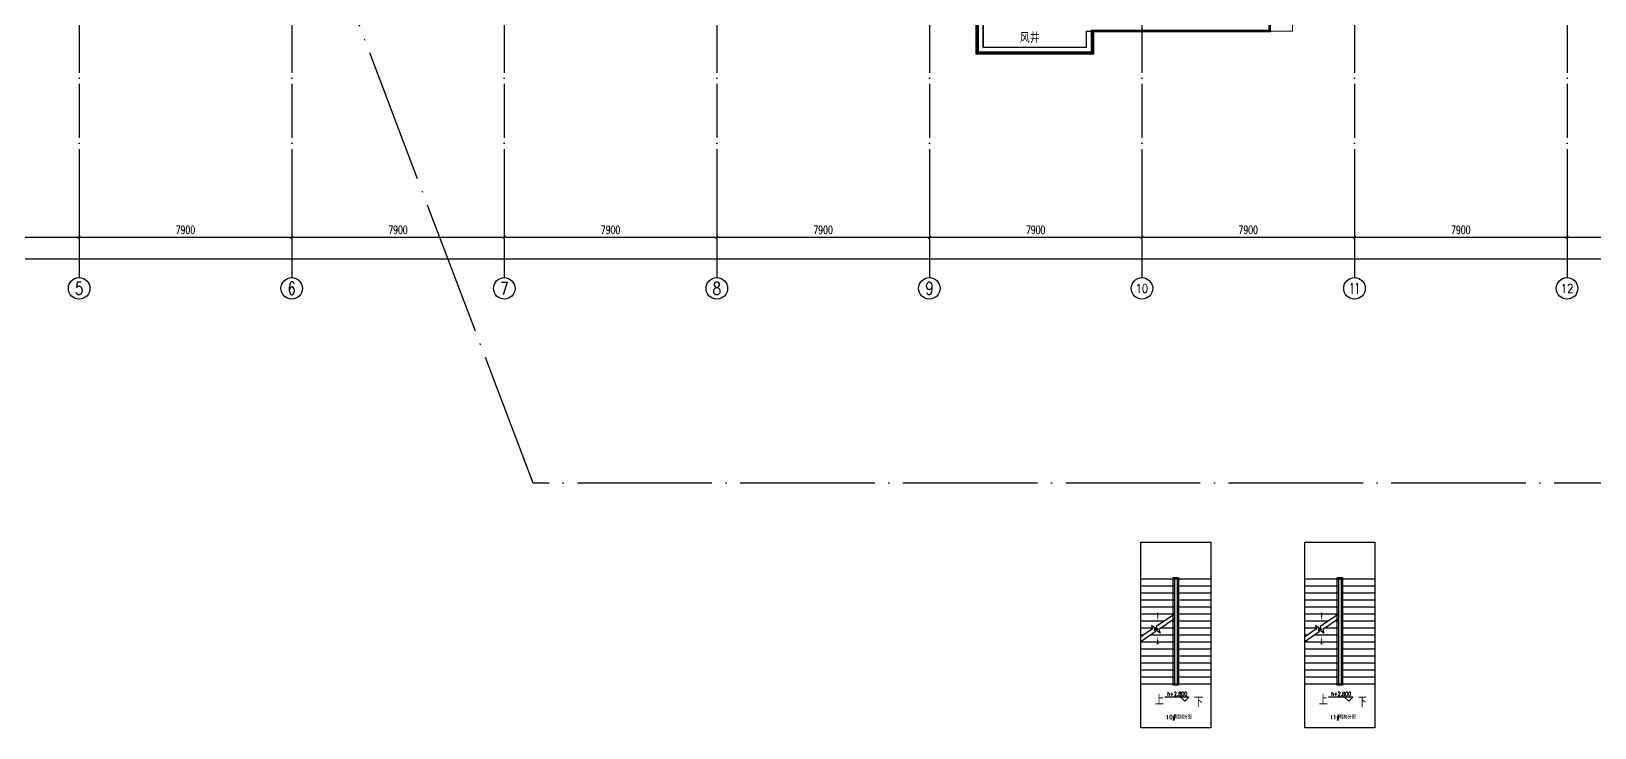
# Model space of a CAD drawing. Extents: x -23309 to 303886, y -33091 to 154511.
# Drawn here: x 27020 to 85128, y -33091 to -7217 of the extents above; entities that cross this region are included whole.
import ezdxf
from ezdxf.enums import TextEntityAlignment as Align

# ---------------------------------------------------------------- set-up
doc = ezdxf.new("R2010")
doc.units = 0
doc.header["$LTSCALE"] = 1000
doc.header["$MEASUREMENT"] = 0
doc.linetypes.add('DOTE', pattern=[2.42, 2, -0.2, 0.02, -0.2])
for name, color, linetype in [('AXIS', 3, 'Continuous'), ('AXIS_TEXT', 7, 'Continuous'), ('DIM_ELEV', 3, 'Continuous'), ('DIM_SYMB', 3, 'Continuous'), ('DOTE', 1, 'Continuous'), ('PUB_TEXT', 210, 'Continuous'), ('STAIR', 51, 'Continuous'), ('WALL', 9, 'Continuous'), ('主楼车库高差线', 6, 'Continuous'), ('住宅楼', 2, 'Continuous'), ('剪力墙闭合区域', 6, 'Continuous'), ('用地红线', 1, 'Continuous')]:
    doc.layers.add(name, color=color, linetype=linetype)
doc.styles.add('_TCH_AXIS', font='COMPLEX', dxfattribs={"bigfont": 'GBCBIG'})
doc.styles.add('_TCH_DIM', font='SIMPLEX', dxfattribs={"bigfont": 'GBCBIG'})
doc.styles.add('_TCH_DIM_T3', font='SIMPLEX', dxfattribs={"width": 0.705882, "bigfont": 'GBCBIG'})
doc.styles.add('_TCH_WINDOW', font='SIMPLEX', dxfattribs={"height": 3.5, "bigfont": 'GBCBIG'})
doc.styles.add('COMPLEX', font='COMPLEX')
doc.dimstyles.new('_TCH_ARCH&&100', dxfattribs={"dimtxt": 297.5, "dimasz": 100, "dimexe": 250, "dimexo": 300, "dimgap": 126.25, "dimtad": 1, "dimdec": 0, "dimzin": 0, "dimdsep": 46, "dimtxsty": '_TCH_DIM_T3', "dimblk": 'ARCHTICK', "dimcen": 0.09, "dimclrt": 7, "dimazin": 2, "dimtfac": 1, "dimtdec": 0, "dimtix": 1, "dimtmove": 2, "dimatfit": 3, "dimldrblk": 'ARCHTICK', "dimfxl": 100, "dimtolj": 1, "dimtzin": 0, "dimarcsym": 0})

# ---------------------------------------------------------------- blocks, each defined once
blk = doc.blocks.new('_ArchTick')
at = {"color": 0, "linetype": 'ByBlock', "const_width": 0.4}
blk.add_lwpolyline([(-0.5, -0.5), (0.5, 0.5)], dxfattribs=at)
blk = doc.blocks.new('*D107')
at = {"layer": 'AXIS', "color": 0, "lineweight": -2, "transparency": 16777216}
for p, q in [((20900, -12669), (20900, -15119)), ((28800, -12669), (28800, -15119)), ((20900, -14869), (28800, -14869))]:
    blk.add_line(p, q, dxfattribs=at)
at = {"layer": 'Defpoints', "color": 0, "transparency": 16777216}
for p in [(20900, -12369), (28800, -12369), (28800, -14869)]:
    blk.add_point(p, dxfattribs=at)
at = {"layer": 'AXIS', "color": 0, "lineweight": -2, "transparency": 16777216, "xscale": 100, "yscale": 100, "zscale": 100, "rotation": 180}
blk.add_blockref('_ArchTick', (20900, -14869), dxfattribs=at)
at = {"layer": 'AXIS', "color": 0, "lineweight": -2, "transparency": 16777216, "xscale": 100, "yscale": 100, "zscale": 100}
blk.add_blockref('_ArchTick', (28800, -14869), dxfattribs=at)
at = {"layer": 'AXIS', "color": 7, "transparency": 16777216, "insert": (24850, -14594), "char_height": 297.5, "attachment_point": 5, "style": '_TCH_DIM_T3'}
blk.add_mtext('\\A1;7900', dxfattribs=at)
blk = doc.blocks.new('*D108')
at = {"layer": 'AXIS', "color": 0, "lineweight": -2, "transparency": 16777216}
for p, q in [((28800, -12669), (28800, -15119)), ((36700, -12669), (36700, -15119)), ((28800, -14869), (36700, -14869))]:
    blk.add_line(p, q, dxfattribs=at)
at = {"layer": 'Defpoints', "color": 0, "transparency": 16777216}
for p in [(28800, -12369), (36700, -12369), (36700, -14869)]:
    blk.add_point(p, dxfattribs=at)
at = {"layer": 'AXIS', "color": 0, "lineweight": -2, "transparency": 16777216, "xscale": 100, "yscale": 100, "zscale": 100, "rotation": 180}
blk.add_blockref('_ArchTick', (28800, -14869), dxfattribs=at)
at = {"layer": 'AXIS', "color": 0, "lineweight": -2, "transparency": 16777216, "xscale": 100, "yscale": 100, "zscale": 100}
blk.add_blockref('_ArchTick', (36700, -14869), dxfattribs=at)
at = {"layer": 'AXIS', "color": 7, "transparency": 16777216, "insert": (32750, -14594), "char_height": 297.5, "attachment_point": 5, "style": '_TCH_DIM_T3'}
blk.add_mtext('\\A1;7900', dxfattribs=at)
blk = doc.blocks.new('*D109')
at = {"layer": 'AXIS', "color": 0, "lineweight": -2, "transparency": 16777216}
for p, q in [((36700, -12669), (36700, -15119)), ((44600, -12669), (44600, -15119)), ((36700, -14869), (44600, -14869))]:
    blk.add_line(p, q, dxfattribs=at)
at = {"layer": 'Defpoints', "color": 0, "transparency": 16777216}
for p in [(36700, -12369), (44600, -12369), (44600, -14869)]:
    blk.add_point(p, dxfattribs=at)
at = {"layer": 'AXIS', "color": 0, "lineweight": -2, "transparency": 16777216, "xscale": 100, "yscale": 100, "zscale": 100, "rotation": 180}
blk.add_blockref('_ArchTick', (36700, -14869), dxfattribs=at)
at = {"layer": 'AXIS', "color": 0, "lineweight": -2, "transparency": 16777216, "xscale": 100, "yscale": 100, "zscale": 100}
blk.add_blockref('_ArchTick', (44600, -14869), dxfattribs=at)
at = {"layer": 'AXIS', "color": 7, "transparency": 16777216, "insert": (40650, -14594), "char_height": 297.5, "attachment_point": 5, "style": '_TCH_DIM_T3'}
blk.add_mtext('\\A1;7900', dxfattribs=at)
blk = doc.blocks.new('*D110')
at = {"layer": 'AXIS', "color": 0, "lineweight": -2, "transparency": 16777216}
for p, q in [((44600, -12669), (44600, -15119)), ((52500, -12669), (52500, -15119)), ((44600, -14869), (52500, -14869))]:
    blk.add_line(p, q, dxfattribs=at)
at = {"layer": 'Defpoints', "color": 0, "transparency": 16777216}
for p in [(44600, -12369), (52500, -12369), (52500, -14869)]:
    blk.add_point(p, dxfattribs=at)
at = {"layer": 'AXIS', "color": 0, "lineweight": -2, "transparency": 16777216, "xscale": 100, "yscale": 100, "zscale": 100, "rotation": 180}
blk.add_blockref('_ArchTick', (44600, -14869), dxfattribs=at)
at = {"layer": 'AXIS', "color": 0, "lineweight": -2, "transparency": 16777216, "xscale": 100, "yscale": 100, "zscale": 100}
blk.add_blockref('_ArchTick', (52500, -14869), dxfattribs=at)
at = {"layer": 'AXIS', "color": 7, "transparency": 16777216, "insert": (48550, -14594), "char_height": 297.5, "attachment_point": 5, "style": '_TCH_DIM_T3'}
blk.add_mtext('\\A1;7900', dxfattribs=at)
blk = doc.blocks.new('*D111')
at = {"layer": 'AXIS', "color": 0, "lineweight": -2, "transparency": 16777216}
for p, q in [((52500, -12669), (52500, -15119)), ((60400, -12669), (60400, -15119)), ((52500, -14869), (60400, -14869))]:
    blk.add_line(p, q, dxfattribs=at)
at = {"layer": 'Defpoints', "color": 0, "transparency": 16777216}
for p in [(52500, -12369), (60400, -12369), (60400, -14869)]:
    blk.add_point(p, dxfattribs=at)
at = {"layer": 'AXIS', "color": 0, "lineweight": -2, "transparency": 16777216, "xscale": 100, "yscale": 100, "zscale": 100, "rotation": 180}
blk.add_blockref('_ArchTick', (52500, -14869), dxfattribs=at)
at = {"layer": 'AXIS', "color": 0, "lineweight": -2, "transparency": 16777216, "xscale": 100, "yscale": 100, "zscale": 100}
blk.add_blockref('_ArchTick', (60400, -14869), dxfattribs=at)
at = {"layer": 'AXIS', "color": 7, "transparency": 16777216, "insert": (56450, -14594), "char_height": 297.5, "attachment_point": 5, "style": '_TCH_DIM_T3'}
blk.add_mtext('\\A1;7900', dxfattribs=at)
blk = doc.blocks.new('*D112')
at = {"layer": 'AXIS', "color": 0, "lineweight": -2, "transparency": 16777216}
for p, q in [((60400, -12669), (60400, -15119)), ((68300, -12669), (68300, -15119)), ((60400, -14869), (68300, -14869))]:
    blk.add_line(p, q, dxfattribs=at)
at = {"layer": 'Defpoints', "color": 0, "transparency": 16777216}
for p in [(60400, -12369), (68300, -12369), (68300, -14869)]:
    blk.add_point(p, dxfattribs=at)
at = {"layer": 'AXIS', "color": 0, "lineweight": -2, "transparency": 16777216, "xscale": 100, "yscale": 100, "zscale": 100, "rotation": 180}
blk.add_blockref('_ArchTick', (60400, -14869), dxfattribs=at)
at = {"layer": 'AXIS', "color": 0, "lineweight": -2, "transparency": 16777216, "xscale": 100, "yscale": 100, "zscale": 100}
blk.add_blockref('_ArchTick', (68300, -14869), dxfattribs=at)
at = {"layer": 'AXIS', "color": 7, "transparency": 16777216, "insert": (64350, -14594), "char_height": 297.5, "attachment_point": 5, "style": '_TCH_DIM_T3'}
blk.add_mtext('\\A1;7900', dxfattribs=at)
blk = doc.blocks.new('*D113')
at = {"layer": 'AXIS', "color": 0, "lineweight": -2, "transparency": 16777216}
for p, q in [((68300, -12669), (68300, -15119)), ((76200, -12669), (76200, -15119)), ((68300, -14869), (76200, -14869))]:
    blk.add_line(p, q, dxfattribs=at)
at = {"layer": 'Defpoints', "color": 0, "transparency": 16777216}
for p in [(68300, -12369), (76200, -12369), (76200, -14869)]:
    blk.add_point(p, dxfattribs=at)
at = {"layer": 'AXIS', "color": 0, "lineweight": -2, "transparency": 16777216, "xscale": 100, "yscale": 100, "zscale": 100, "rotation": 180}
blk.add_blockref('_ArchTick', (68300, -14869), dxfattribs=at)
at = {"layer": 'AXIS', "color": 0, "lineweight": -2, "transparency": 16777216, "xscale": 100, "yscale": 100, "zscale": 100}
blk.add_blockref('_ArchTick', (76200, -14869), dxfattribs=at)
at = {"layer": 'AXIS', "color": 7, "transparency": 16777216, "insert": (72250, -14594), "char_height": 297.5, "attachment_point": 5, "style": '_TCH_DIM_T3'}
blk.add_mtext('\\A1;7900', dxfattribs=at)
blk = doc.blocks.new('*D114')
at = {"layer": 'AXIS', "color": 0, "lineweight": -2, "transparency": 16777216}
for p, q in [((76200, -12669), (76200, -15119)), ((84100, -12669), (84100, -15119)), ((76200, -14869), (84100, -14869))]:
    blk.add_line(p, q, dxfattribs=at)
at = {"layer": 'Defpoints', "color": 0, "transparency": 16777216}
for p in [(76200, -12369), (84100, -12369), (84100, -14869)]:
    blk.add_point(p, dxfattribs=at)
at = {"layer": 'AXIS', "color": 0, "lineweight": -2, "transparency": 16777216, "xscale": 100, "yscale": 100, "zscale": 100, "rotation": 180}
blk.add_blockref('_ArchTick', (76200, -14869), dxfattribs=at)
at = {"layer": 'AXIS', "color": 0, "lineweight": -2, "transparency": 16777216, "xscale": 100, "yscale": 100, "zscale": 100}
blk.add_blockref('_ArchTick', (84100, -14869), dxfattribs=at)
at = {"layer": 'AXIS', "color": 7, "transparency": 16777216, "insert": (80150, -14594), "char_height": 297.5, "attachment_point": 5, "style": '_TCH_DIM_T3'}
blk.add_mtext('\\A1;7900', dxfattribs=at)
blk = doc.blocks.new('*D115')
at = {"layer": 'AXIS', "color": 0, "lineweight": -2, "transparency": 16777216}
for p, q in [((84100, -12669), (84100, -15119)), ((92000, -12669), (92000, -15119)), ((84100, -14869), (92000, -14869))]:
    blk.add_line(p, q, dxfattribs=at)
at = {"layer": 'Defpoints', "color": 0, "transparency": 16777216}
for p in [(84100, -12369), (92000, -12369), (92000, -14869)]:
    blk.add_point(p, dxfattribs=at)
at = {"layer": 'AXIS', "color": 0, "lineweight": -2, "transparency": 16777216, "xscale": 100, "yscale": 100, "zscale": 100, "rotation": 180}
blk.add_blockref('_ArchTick', (84100, -14869), dxfattribs=at)
at = {"layer": 'AXIS', "color": 0, "lineweight": -2, "transparency": 16777216, "xscale": 100, "yscale": 100, "zscale": 100}
blk.add_blockref('_ArchTick', (92000, -14869), dxfattribs=at)
at = {"layer": 'AXIS', "color": 7, "transparency": 16777216, "insert": (88050, -14594), "char_height": 297.5, "attachment_point": 5, "style": '_TCH_DIM_T3'}
blk.add_mtext('\\A1;7900', dxfattribs=at)
blk = doc.blocks.new('*D139')
at = {"layer": 'AXIS', "color": 0, "lineweight": -2, "transparency": 16777216}
for p, q in [((0, -12669), (0, -15919)), ((251000, -12669), (251000, -15919)), ((0, -15669), (251000, -15669))]:
    blk.add_line(p, q, dxfattribs=at)
at = {"layer": 'Defpoints', "color": 0, "transparency": 16777216}
for p in [(0, -12369), (251000, -12369), (251000, -15669)]:
    blk.add_point(p, dxfattribs=at)
at = {"layer": 'AXIS', "color": 0, "lineweight": -2, "transparency": 16777216, "xscale": 100, "yscale": 100, "zscale": 100, "rotation": 180}
blk.add_blockref('_ArchTick', (0, -15669), dxfattribs=at)
at = {"layer": 'AXIS', "color": 0, "lineweight": -2, "transparency": 16777216, "xscale": 100, "yscale": 100, "zscale": 100}
blk.add_blockref('_ArchTick', (251000, -15669), dxfattribs=at)
at = {"layer": 'AXIS', "color": 7, "transparency": 16777216, "insert": (125500, -15394), "char_height": 297.5, "attachment_point": 5, "style": '_TCH_DIM_T3'}
blk.add_mtext('\\A1;251000', dxfattribs=at)
blk = doc.blocks.new('_AXISO')
blk.add_circle((0, 0), 0.5)
at = {"layer": 'AXIS_TEXT', "style": 'COMPLEX', "width": 1.041667}
blk.add_attdef('A', text='', height=0.56, dxfattribs=at).set_placement((-0.25, -0.28), (0.25, -0.28), align=Align.FIT)
blk = doc.blocks.new('rwer')
at = {"layer": 'STAIR'}
for p, q in [((200587, 1898), (203187, 1898)), ((201837, 1898), (201837, -2002)), ((201937, 1898), (201937, -2002)), ((200587, 1638), (201837, 1638)), ((200587, 1378), (201837, 1378)), ((201937, 1638), (203187, 1638)), ((201937, 1378), (203187, 1378)), ((200587, 1118), (201837, 1118)), ((200587, 858), (201837, 858)), ((200587, 598), (201837, 598)), ((201937, 1118), (203187, 1118)), ((201937, 858), (203187, 858)), ((201937, 598), (203187, 598)), ((200587, 338), (201464, 338)), ((200587, 78), (201012, 78)), ((201097, 78), (201175, 78)), ((201353, 78), (201837, 78)), ((201736, 338), (201837, 338)), ((201937, 338), (203187, 338)), ((201937, 78), (203187, 78)), ((200587, -182), (200698, -182)), ((200587, -442), (201837, -442)), ((200970, -182), (201837, -182)), ((201937, -182), (203187, -182)), ((201937, -442), (203187, -442)), ((200587, -702), (201837, -702)), ((200587, -962), (201837, -962)), ((201937, -702), (203187, -702)), ((201937, -962), (203187, -962)), ((200587, -1222), (201837, -1222)), ((200587, -1482), (201837, -1482)), ((200587, -1742), (201837, -1742)), ((201937, -1222), (203187, -1222)), ((201937, -1482), (203187, -1482)), ((201937, -1742), (203187, -1742)), ((200587, -2002), (203187, -2002))]:
    blk.add_line(p, q, dxfattribs=at)
blk.add_lwpolyline([(203187, -3632), (200587, -3632), (200587, 3267), (203187, 3267)], close=True, dxfattribs=at)
for points in [[(201837, 592), (201157, 130), (201202, 3), (200984, 160), (201025, 40), (200587, -257)], [(201837, 407), (201258, 14), (201302, -114), (201084, 43), (201125, -76), (200587, -442)]]:
    blk.add_lwpolyline(points, dxfattribs=at)
blk = doc.blocks.new('3#住宅楼')
at = {"layer": '住宅楼', "ltscale": 2, "const_width": 100}
blk.add_lwpolyline([(32402766, -2980067), (32402766, -2984967), (32407016, -2984967), (32407016, -2984167), (32413616, -2984167), (32413616, -2979117)], dxfattribs=at)

msp = doc.modelspace()

# ---------------------------------------------------------------- linework, layer by layer
for points in [[(69659.1, -27510.3), (69659.1, -31510.3), (69459.1, -31510.3), (69459.1, -27510.3)], [(75749.4, -27510.3), (75749.4, -31510.3), (75549.4, -31510.3), (75549.4, -27510.3)]]:
    msp.add_lwpolyline(points, close=True)
at = {"layer": 'AXIS'}
for p, q in [((28800, -12369.1), (28800, -16369.1)), ((36700, -12369.1), (36700, -16369.1)), ((44600, -12369.1), (44600, -16369.1)), ((52500, -12369.1), (52500, -16369.1)), ((60400, -12369.1), (60400, -16369.1)), ((68300, -12369.1), (68300, -16369.1)), ((76200, -12369.1), (76200, -16369.1)), ((84100, -12369.1), (84100, -16369.1))]:
    msp.add_line(p, q, dxfattribs=at)
at = {"layer": 'DIM_ELEV'}
for p, q in [((70042.5, -31960.2), (69145, -31960.2)), ((69892.5, -32110.2), (69742.5, -31960.2)), ((69892.5, -32110.2), (70042.5, -31960.2)), ((76132.8, -31960.2), (75235.3, -31960.2)), ((75982.8, -32110.2), (75832.8, -31960.2)), ((75982.8, -32110.2), (76132.8, -31960.2))]:
    msp.add_line(p, q, dxfattribs=at)
at = {"layer": 'DIM_SYMB'}
for points in [[(70326.1, -31862.2, 0, 0, 0), (70326.1, -27071.3, 0, 0, 0), (68885.6, -27071.3, 0, 0, 0), (68885.6, -29110.3, 0, 80, 0), (68885.6, -28810.3, 0, 0, 0)], [(76416.4, -31862.2, 0, 0, 0), (76416.4, -27071.3, 0, 0, 0), (74975.9, -27071.3, 0, 0, 0), (74975.9, -29110.3, 0, 80, 0), (74975.9, -28810.3, 0, 0, 0)], [(68883.1, -31779.8, 0, 0, 0), (68883.1, -29695, 0, 80, 0), (68883.1, -29995, 0, 0, 0)], [(74973.4, -31779.8, 0, 0, 0), (74973.4, -29695, 0, 80, 0), (74973.4, -29995, 0, 0, 0)]]:
    msp.add_lwpolyline(points, format="xyseb", dxfattribs=at)
at = {"layer": 'DOTE', "linetype": 'DOTE'}
for p, q in [((28800, 136025.4), (28800, -12369.1)), ((36700, 136025.4), (36700, -12369.1)), ((44600, 136025.4), (44600, -12369.1)), ((52500, 136025.4), (52500, -12369.1)), ((60400, 136025.4), (60400, -12369.1)), ((68300, 136025.4), (68300, -12369.1)), ((76200, 136025.4), (76200, -12369.1)), ((84100, 136025.4), (84100, -12369.1))]:
    msp.add_line(p, q, dxfattribs=at)
at = {"layer": 'WALL'}
for p, q in [((62194.1, -8011), (62194.1, -3111)), ((62394.1, -7811), (62394.1, -2911)), ((66244.1, -7811), (66244.1, -7211)), ((66444.1, -8011), (66444.1, -7211)), ((62194.1, -8011), (66444.1, -8011)), ((62394.1, -7811), (66244.1, -7811))]:
    msp.add_line(p, q, dxfattribs=at)
at = {"layer": '主楼车库高差线', "linetype": 'ByBlock', "ltscale": 2, "const_width": 40}
msp.add_lwpolyline([(62143.7, -3111), (62143.7, -8061), (66493.7, -8061), (66493.7, -7211), (73893.7, -7211), (73893.7, -3961)], dxfattribs=at)
at = {"layer": '剪力墙闭合区域', "linetype": 'ByBlock', "ltscale": 2}
msp.add_lwpolyline([(61644.1, -3111), (61644.1, -2861), (62394.1, -2861), (62394.1, -7811), (66244.1, -7811), (66244.1, -7211), (66494.1, -7211), (66494.1, -8061), (62144.1, -8061), (62144.1, -3111)], close=True, dxfattribs=at)
at = {"layer": '用地红线', "linetype": 'DOTE', "ltscale": 2.5}
msp.add_lwpolyline([(111284.2, 154511.4), (122259.3, 54391.7), (256468.7, 73223.2), (270117.4, -24011.1), (45671.3, -24011), (21595.5, 39449.2), (16162.1, 38615.9), (-17395.7, 139562.7)], close=True, dxfattribs=at)

# ---------------------------------------------------------------- block references
at = {"layer": 'AXIS'}
ref = msp.add_blockref('_AXISO', (28800, -16769.1), dxfattribs=dict(at, xscale=800, yscale=800, zscale=800))
ref.add_attrib('A', '5', dxfattribs={"layer": 'AXIS_TEXT', "height": 465.9, "style": '_TCH_AXIS'}).set_placement((28644.7, -17002.1), (28955.3, -17002.1), align=Align.FIT)
ref = msp.add_blockref('_AXISO', (36700, -16769.1), dxfattribs=dict(at, xscale=800, yscale=800, zscale=800))
ref.add_attrib('A', '6', dxfattribs={"layer": 'AXIS_TEXT', "height": 476.1, "style": '_TCH_AXIS', "width": 0.928571}).set_placement((36552.6, -17007.2), (36847.4, -17007.2), align=Align.FIT)
ref = msp.add_blockref('_AXISO', (44600, -16769.1), dxfattribs=dict(at, xscale=800, yscale=800, zscale=800))
ref.add_attrib('A', '7', dxfattribs={"layer": 'AXIS_TEXT', "height": 465.9, "style": '_TCH_AXIS'}).set_placement((44444.7, -17002.1), (44755.3, -17002.1), align=Align.FIT)
ref = msp.add_blockref('_AXISO', (52500, -16769.1), dxfattribs=dict(at, xscale=800, yscale=800, zscale=800))
ref.add_attrib('A', '8', dxfattribs={"layer": 'AXIS_TEXT', "height": 465.9, "style": '_TCH_AXIS'}).set_placement((52344.7, -17002.1), (52655.3, -17002.1), align=Align.FIT)
ref = msp.add_blockref('_AXISO', (60400, -16769.1), dxfattribs=dict(at, xscale=800, yscale=800, zscale=800))
ref.add_attrib('A', '9', dxfattribs={"layer": 'AXIS_TEXT', "height": 476.1, "style": '_TCH_AXIS', "width": 0.928571}).set_placement((60252.6, -17007.2), (60547.4, -17007.2), align=Align.FIT)
ref = msp.add_blockref('_AXISO', (68300, -16769.1), dxfattribs=dict(at, xscale=800, yscale=800, zscale=800))
ref.add_attrib('A', '10', dxfattribs={"layer": 'AXIS_TEXT', "height": 321.14, "style": '_TCH_AXIS', "width": 1.034483}).set_placement((68070.6, -16929.7), (68529.4, -16929.7), align=Align.FIT)
ref = msp.add_blockref('_AXISO', (76200, -16769.1), dxfattribs=dict(at, xscale=800, yscale=800, zscale=800))
ref.add_attrib('A', '11', dxfattribs={"layer": 'AXIS_TEXT', "height": 395.98, "style": '_TCH_AXIS', "width": 0.875}).set_placement((76002, -16967.1), (76398, -16967.1), align=Align.FIT)
ref = msp.add_blockref('_AXISO', (84100, -16769.1), dxfattribs=dict(at, xscale=800, yscale=800, zscale=800))
ref.add_attrib('A', '12', dxfattribs={"layer": 'AXIS_TEXT', "height": 321.14, "style": '_TCH_AXIS', "width": 1.034483}).set_placement((83870.6, -16929.7), (84329.4, -16929.7), align=Align.FIT)
at = {"layer": 'STAIR'}
for p in [(-132328.2, -29458.6), (-126237.9, -29458.6)]:
    msp.add_blockref('rwer', p, dxfattribs=at)
at = {"layer": '住宅楼'}
msp.add_blockref('3#住宅楼', (-32340571.5, 2976955.7), dxfattribs=at)

# ---------------------------------------------------------------- texts
at = {"layer": 'PUB_TEXT'}
for s, height, style, p in [('风井', 385.82, '_TCH_WINDOW', (63762.5, -7647.1)), ('上', 337.6, '_TCH_DIM', (68778.9, -32234.8)), ('上', 337.6, '_TCH_DIM', (74869.2, -32234.8)), ('下', 337.6, '_TCH_DIM', (70231.1, -32317.2)), ('下', 337.6, '_TCH_DIM', (76321.4, -32317.2)), ('10#楼梯分图', 145.75, '_TCH_WINDOW', (69186.7, -32769.4)), ('11#楼梯分图', 145.75, '_TCH_WINDOW', (75277, -32769.4))]:
    msp.add_text(s, height=height, dxfattribs=dict(at, style=style)).set_placement(p)
at = {"layer": 'PUB_TEXT', "style": '_TCH_DIM', "width": 0.705882}
for p in [(69240, -31907.7), (75330.3, -31907.7)]:
    msp.add_text('h+2.800', height=148.75, dxfattribs=at).set_placement(p)

# ---------------------------------------------------------------- dimensions: what is measured, and where the dimension line sits
at = {"layer": 'AXIS'}
for p1, p2, distance, picture, middle in [((0, -12369.1), (251000, -12369.1), -3300, '*D139', (125500, -15394.1)), ((20900, -12369.1), (28800, -12369.1), -2500, '*D107', (24850, -14594.1)), ((28800, -12369.1), (36700, -12369.1), -2500, '*D108', (32750, -14594.1)), ((36700, -12369.1), (44600, -12369.1), -2500, '*D109', (40650, -14594.1)), ((44600, -12369.1), (52500, -12369.1), -2500, '*D110', (48550, -14594.1)), ((52500, -12369.1), (60400, -12369.1), -2500, '*D111', (56450, -14594.1)), ((60400, -12369.1), (68300, -12369.1), -2500, '*D112', (64350, -14594.1)), ((68300, -12369.1), (76200, -12369.1), -2500, '*D113', (72250, -14594.1)), ((76200, -12369.1), (84100, -12369.1), -2500, '*D114', (80150, -14594.1)), ((84100, -12369.1), (92000, -12369.1), -2500, '*D115', (88050, -14594.1))]:
    dim = msp.add_aligned_dim(p1=p1, p2=p2, distance=distance, dimstyle='_TCH_ARCH&&100', dxfattribs=at)
    dim.commit()
    dim.dimension.update_dxf_attribs({"geometry": picture, "text_midpoint": middle})

doc.saveas('drawing.dxf')
